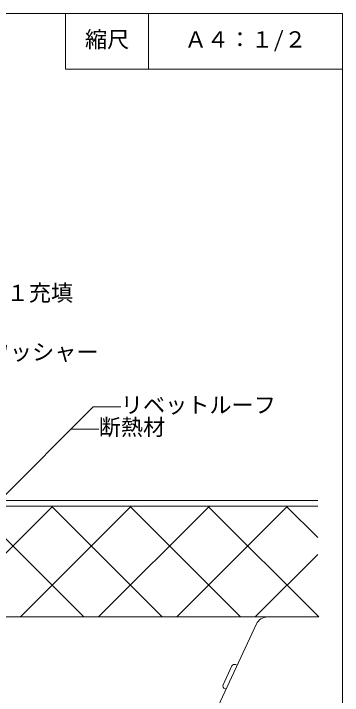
# Model space of a CAD drawing. Units: millimetres, scale not verified. Extents: x -270 to 270, y -189 to 184.
# Drawn here: x 151.2 to 270, y -62.1 to 184 of the extents above; entities that cross this region are included whole.
import ezdxf
from ezdxf.enums import TextEntityAlignment as Align

# ---------------------------------------------------------------- set-up
doc = ezdxf.new("R2010")
doc.units = ezdxf.units.MM
doc.header["$LTSCALE"] = 2
for name, color, linetype, lineweight in [('1-3_断熱材', 7, 'Continuous', 9), ('1-4_リベットルーフ', 3, 'Continuous', 9), ('1-8_下地など', 7, 'Continuous', 9), ('E-0', 7, 'Continuous', 9), ('F-0', 7, 'Continuous', 9)]:
    doc.layers.add(name, color=color, linetype=linetype, lineweight=lineweight)
doc.styles.add('ＭＳ ゴシック', font='')
doc.styles.get('ＭＳ ゴシック').set_extended_font_data('MS Gothic')

msp = doc.modelspace()

# ---------------------------------------------------------------- linework, layer by layer
at = {"layer": '1-3_断熱材'}
for p, q in [((48.358, 6.179), (261.101, 6.179)), ((125.372, -33.821), (165.372, 6.179)), ((136.595, 6.179), (176.595, -33.821)), ((153.656, -33.821), (193.656, 6.179)), ((164.879, 6.179), (204.879, -33.821)), ((181.94, -33.821), (221.94, 6.179)), ((193.164, 6.179), (233.164, -33.821)), ((210.224, -33.821), (250.224, 6.179)), ((221.448, 6.179), (261.448, -33.821)), ((249.732, 6.179), (261.101, -5.19)), ((238.509, -33.821), (261.101, -11.228)), ((48.358, -33.821), (261.448, -33.821))]:
    msp.add_line(p, q, dxfattribs=at)
at = {"layer": '1-4_リベットルーフ'}
for p, q in [((48.358, 8.179), (261.101, 8.179)), ((48.358, 6.179), (261.101, 6.179))]:
    msp.add_line(p, q, dxfattribs=at)
at = {"layer": '1-8_下地など'}
for p, q in [((242.94, -33.821), (261.448, -33.821)), ((238.952, -36.359), (212.365, -93.341)), ((226.92, -58.363), (230.104, -51.54)), ((231.352, -51.023), (232.001, -51.26)), ((227.484, -59.725), (227.968, -59.902))]:
    msp.add_line(p, q, dxfattribs=at)
for centre, radius, start, end in [((242.94, -38.221), 4.4, 90, 154.98576), ((231.009, -51.963), 1, 69.99548, 154.98886), ((227.827, -58.785), 1, 154.99098, 249.9989)]:
    msp.add_arc(centre, radius, start, end, dxfattribs=at)
at = {"layer": 'E-0'}
for p, q in [((137.71, -0.234), (179.965, 42.021)), ((179.965, 42.021), (189.965, 42.021)), ((171.965, 34.021), (181.965, 34.021))]:
    msp.add_line(p, q, dxfattribs=at)
at = {"layer": 'F-0'}
msp.add_line((200, 184), (200, 164), dxfattribs=at)
for points in [[(-270, 184), (270, 184), (270, -176), (-270, -176)], [(170, 184), (170, 164), (270, 164)]]:
    msp.add_lwpolyline(points, dxfattribs=at)

# ---------------------------------------------------------------- texts
at = {"layer": 'E-0', "style": 'ＭＳ ゴシック'}
for s, p in [('縮尺', (177, 170)), ('Ａ４：１/２', (213, 170)), ('ＡＹシールＭＳ－１充填', (84.712, 78.471)), ('ＳＵＳスプリングワッシャー', (77.881, 57.125)), ('リベットルーフ', (189.965, 38.021)), ('断熱材', (181.965, 30.021))]:
    msp.add_text(s, height=5.865, dxfattribs=at).set_placement(p, align=Align.BOTTOM_LEFT)

doc.saveas('drawing.dxf')
